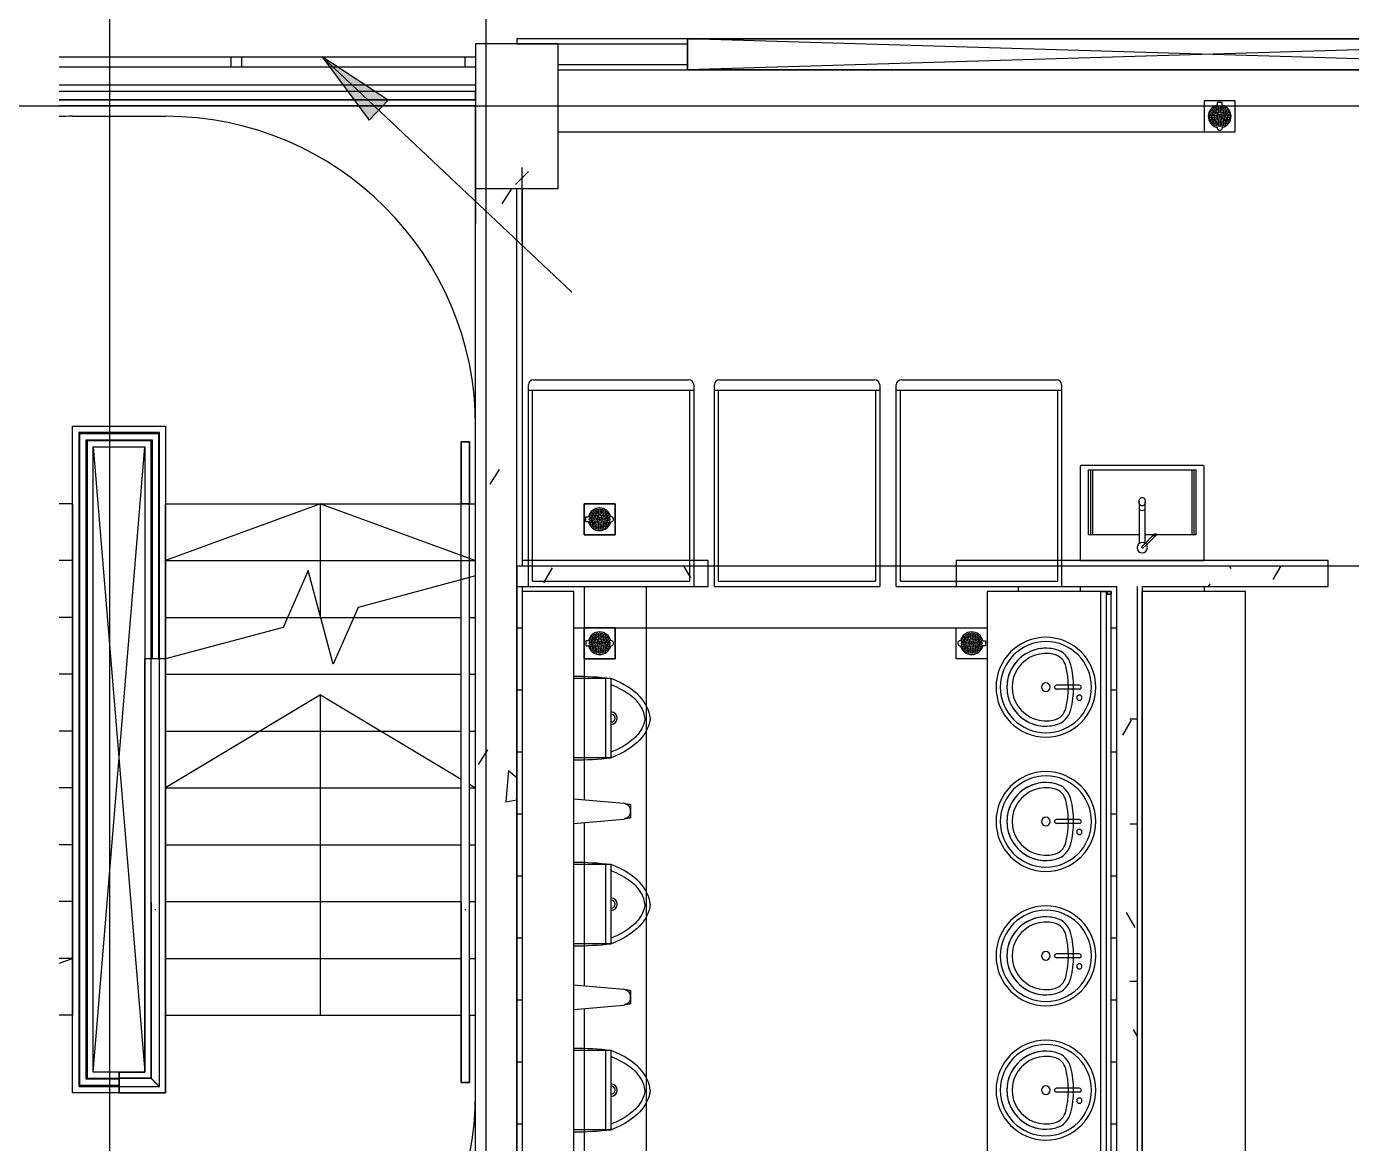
# Model space of a CAD drawing. Header units: millimetres. Extents: x -145636 to 131102, y -135903 to -7470.
# Drawn here: x 18197 to 24607, y -21019 to -15614 of the extents above; entities that cross this region are included whole.
import ezdxf

# ---------------------------------------------------------------- set-up
doc = ezdxf.new("R2010")
doc.units = ezdxf.units.MM
doc.layers.add('M_ARCHI', color=8, linetype='Continuous')

# ---------------------------------------------------------------- blocks, each defined once
blk = doc.blocks.new('RF Archi 21.10.2024')
at = {"layer": 'M_ARCHI'}
blk.add_hatch(color=8, dxfattribs=at).paths.add_polyline_path([(-146777.9, -32166), (-146550.4, -32471.4), (-146459.7, -32375.1)])
at = {"layer": 'M_ARCHI', "color": 8}
for p, q in [((-145986, -25375.2), (-145986, -138101)), ((-147806, -40253.5), (-147806, -31901.6)), ((-145636, -32103.5), (-146036, -32103.5)), ((-146036, -32103.5), (-146036, -32803.5)), ((-138761, -32078.5), (-145836, -32078.5)), ((-145836, -32078.5), (-145836, -32103.5)), ((-145836, -32103.5), (-145011, -32103.5)), ((-145836, -32103.5), (-145011, -32103.5)), ((-145636, -32803.5), (-145636, -32103.5)), ((-145011, -32228.5), (-145011, -32078.5)), ((-145011, -32078.5), (-139986, -32078.5)), ((-139986, -32228.5), (-145011, -32078.5)), ((-139986, -32078.5), (-145011, -32228.5)), ((-145011, -32078.5), (-145011, -32228.5)), ((-148050.6, -32166), (-146086, -32166)), ((-147219.3, -32216), (-147219.3, -32166)), ((-147219.3, -32166), (-147169.3, -32166)), ((-147169.3, -32166), (-147169.3, -32216)), ((-146777.9, -32166), (-146550.4, -32471.4)), ((-146459.7, -32375.1), (-146777.9, -32166)), ((-146777.9, -32166), (-145570.6, -33304.1)), ((-146086, -32166), (-146036, -32166)), ((-146086, -32216), (-146086, -32166)), ((-146086, -32216), (-146086, -32166)), ((-146036, -32166), (-146036, -32216)), ((-146086, -32216), (-148050.6, -32216)), ((-147169.3, -32216), (-147219.3, -32216)), ((-146036, -32216), (-146086, -32216)), ((-145636, -32203.5), (-145011, -32203.5)), ((-145636, -32228.5), (-139036, -32228.5)), ((-139986, -32228.5), (-145011, -32228.5)), ((-146036, -32303.5), (-148050.6, -32303.5)), ((-146036, -32303.5), (-146036, -32973)), ((-146036, -32303.5), (-146036, -32403.5)), ((-146036, -32333.5), (-148050.6, -32333.5)), ((-146036, -32333.5), (-148050.6, -32333.5)), ((-148050.6, -32373.5), (-146036, -32373.5)), ((-146036, -32373.5), (-148050.6, -32373.5)), ((-146036, -32373.5), (-146036, -32333.5)), ((-146036, -32336.2), (-146036, -32370.8)), ((-146036, -32370.8), (-146036, -32336.2)), ((-146036, -32338.5), (-146036, -32368.5)), ((-146036, -32338.5), (-146036, -32368.5)), ((-152583.2, -32403.5), (-121724.8, -32403.5)), ((-146036, -32403.5), (-148050.6, -32403.5)), ((-148050.6, -32403.5), (-146036, -32403.5)), ((-146550.4, -32471.4), (-146459.7, -32375.1)), ((-146036, -34328.5), (-146036, -32403.5)), ((-142511, -32378.5), (-142511, -32528.5)), ((-142361, -32378.5), (-142511, -32378.5)), ((-142511, -32378.5), (-142511, -32528.5)), ((-142361, -32378.5), (-142511, -32378.5)), ((-142448.5, -32386), (-142448.5, -32399.9)), ((-142423.5, -32386), (-142448.5, -32386)), ((-142423.5, -32399.9), (-142423.5, -32386)), ((-142361, -32528.5), (-142361, -32378.5)), ((-142361, -32528.5), (-142361, -32378.5)), ((-147986, -32453.5), (-147536, -32453.5)), ((-142511, -32528.5), (-142361, -32528.5)), ((-142511, -32528.5), (-142361, -32528.5)), ((-145811, -33057), (-145811, -32701.7)), ((-146036, -32803.5), (-145636, -32803.5)), ((-145836, -33966), (-145836, -32803.5)), ((-145836, -34527), (-145836, -32803.5)), ((-146036, -40378.5), (-146036, -32973)), ((-145781, -34728.5), (-145781, -33753.5)), ((-145781, -33778.5), (-144981, -33778.5)), ((-145761, -34703.5), (-145761, -33778.5)), ((-145756, -33728.5), (-145006, -33728.5)), ((-145001, -33778.5), (-145001, -34703.5)), ((-144981, -33753.5), (-144981, -34728.5)), ((-144881, -34728.5), (-144881, -33753.5)), ((-144881, -33778.5), (-144081, -33778.5)), ((-144861, -34703.5), (-144861, -33778.5)), ((-144856, -33728.5), (-144106, -33728.5)), ((-144101, -33778.5), (-144101, -34703.5)), ((-144081, -33753.5), (-144081, -34728.5)), ((-144001, -34728.5), (-144001, -33753.5)), ((-144001, -33778.5), (-143201, -33778.5)), ((-143981, -34703.5), (-143981, -33778.5)), ((-143976, -33728.5), (-143226, -33728.5)), ((-143221, -33778.5), (-143221, -34703.5)), ((-143201, -33753.5), (-143201, -34728.5)), ((-147986, -33953.5), (-147536, -33953.5)), ((-147986, -34328.5), (-147986, -33953.5)), ((-147986, -33953.5), (-147536, -33953.5)), ((-147986, -34053.5), (-147986, -33953.5)), ((-147536, -33953.5), (-147536, -34328.5)), ((-147536, -33953.5), (-147536, -34328.5)), ((-145836, -38053.5), (-145836, -33966)), ((-147956, -33983.5), (-147956, -34053.5)), ((-147566, -33983.5), (-147956, -33983.5)), ((-147951, -33988.5), (-147571, -33988.5)), ((-147951, -34053.5), (-147951, -33988.5)), ((-147951, -33988.5), (-147571, -33988.5)), ((-147951, -34053.5), (-147951, -33988.5)), ((-147921, -34018.5), (-147601, -34018.5)), ((-147921, -34053.5), (-147921, -34018.5)), ((-147921, -34018.5), (-147601, -34018.5)), ((-147921, -34053.5), (-147921, -34018.5)), ((-147916, -34023.5), (-147916, -34053.5)), ((-147606, -34023.5), (-147916, -34023.5)), ((-147606, -34328.5), (-147606, -34023.5)), ((-147601, -34018.5), (-147601, -34328.5)), ((-147601, -34018.5), (-147601, -34328.5)), ((-147571, -33988.5), (-147571, -34328.5)), ((-147571, -33988.5), (-147571, -34328.5)), ((-147566, -34328.5), (-147566, -33983.5)), ((-146066, -34028.5), (-146106, -34028.5)), ((-146106, -34028.5), (-146106, -34328.5)), ((-146106, -34028.5), (-146066, -34028.5)), ((-146106, -34328.5), (-146106, -34028.5)), ((-146066, -34028.5), (-146066, -34328.5)), ((-146066, -34328.5), (-146066, -34028.5)), ((-147986, -36803.5), (-147986, -34053.5)), ((-147956, -34053.5), (-147956, -36803.5)), ((-147951, -36803.5), (-147951, -34053.5)), ((-147951, -36803.5), (-147951, -34053.5)), ((-147921, -36803.5), (-147921, -34053.5)), ((-147921, -36803.5), (-147921, -34053.5)), ((-147916, -34053.5), (-147916, -36803.5)), ((-147886, -34053.5), (-147636, -34053.5)), ((-147886, -36803.5), (-147886, -34053.5)), ((-147886, -34053.5), (-147636, -37078.5)), ((-147886, -37078.5), (-147636, -34053.5)), ((-147636, -34053.5), (-147636, -34328.5)), ((-143111, -34148.5), (-143111, -34598.5)), ((-143111, -34148.5), (-143111, -34598.5)), ((-142516, -34143.5), (-143106, -34143.5)), ((-143070.1, -34164.9), (-142551.9, -34164.9)), ((-143070.1, -34478.5), (-143070.1, -34164.9)), ((-143061, -34164.9), (-143061, -34478.5)), ((-143061, -34164.9), (-143061, -34478.5)), ((-143051.9, -34164.9), (-142570.1, -34164.9)), ((-143051.9, -34164.9), (-143051.9, -34478.5)), ((-142570.1, -34164.9), (-142570.1, -34478.5)), ((-142561, -34164.9), (-142561, -34478.5)), ((-142561, -34164.9), (-142561, -34478.5)), ((-142551.9, -34164.9), (-142551.9, -34478.5)), ((-142511, -34598.5), (-142511, -34148.5)), ((-147986, -34328.5), (-148050.6, -34328.5)), ((-147986, -34328.5), (-147986, -34603.5)), ((-147636, -34328.5), (-147636, -37078.5)), ((-147606, -35079.4), (-147606, -34328.5)), ((-147601, -34328.5), (-147601, -35079.4)), ((-147601, -34328.5), (-147601, -35079.4)), ((-147571, -34328.5), (-147571, -35079.4)), ((-147571, -34328.5), (-147571, -35079.4)), ((-147566, -35079.4), (-147566, -34328.5)), ((-147536, -34328.5), (-146036, -34328.5)), ((-147536, -34603.5), (-147536, -34328.5)), ((-146786, -34328.5), (-147536, -34603.5)), ((-147536, -34328.5), (-147536, -37078.5)), ((-146786, -34603.5), (-146786, -34328.5)), ((-146786, -34328.5), (-146036, -34603.5)), ((-146066, -34328.5), (-146106, -34328.5)), ((-146106, -34696.3), (-146106, -34328.5)), ((-146066, -34685.5), (-146066, -34328.5)), ((-146036, -34603.5), (-146036, -34328.5)), ((-145361, -34328.5), (-145511, -34328.5)), ((-145511, -34328.5), (-145511, -34478.5)), ((-145511, -34328.5), (-145361, -34328.5)), ((-145511, -34478.5), (-145511, -34328.5)), ((-145361, -34478.5), (-145361, -34328.5)), ((-145361, -34328.5), (-145361, -34478.5)), ((-142826, -34318.4), (-142826, -34353.4)), ((-142826, -34353.4), (-142826, -34521.5)), ((-142825.9, -34316.2), (-142825.3, -34312.1)), ((-142825.9, -34320.5), (-142825.9, -34316.2)), ((-142825.3, -34324.7), (-142825.9, -34320.5)), ((-142825.3, -34312.1), (-142824, -34308.2)), ((-142824, -34328.6), (-142825.3, -34324.7)), ((-142824, -34308.2), (-142822.2, -34304.7)), ((-142822.2, -34332), (-142824, -34328.6)), ((-142822.2, -34304.7), (-142819.8, -34301.9)), ((-142819.8, -34334.9), (-142822.2, -34332)), ((-142819.8, -34301.9), (-142817.1, -34299.8)), ((-142817.1, -34337), (-142819.8, -34334.9)), ((-142817.1, -34299.8), (-142814.1, -34298.4)), ((-142814.1, -34338.3), (-142817.1, -34337)), ((-142814.1, -34298.4), (-142811, -34298)), ((-142811, -34338.7), (-142814.1, -34338.3)), ((-142811, -34298), (-142807.9, -34298.4)), ((-142807.9, -34338.3), (-142811, -34338.7)), ((-142807.9, -34298.4), (-142804.9, -34299.8)), ((-142804.9, -34337), (-142807.9, -34338.3)), ((-142804.9, -34299.8), (-142802.2, -34301.9)), ((-142802.2, -34334.9), (-142804.9, -34337)), ((-142802.2, -34301.9), (-142799.9, -34304.7)), ((-142799.9, -34332), (-142802.2, -34334.9)), ((-142799.9, -34304.7), (-142798, -34308.2)), ((-142798, -34328.6), (-142799.9, -34332)), ((-142798, -34308.2), (-142796.7, -34312.1)), ((-142796.7, -34324.7), (-142798, -34328.6)), ((-142796.7, -34312.1), (-142796.1, -34316.2)), ((-142796.1, -34320.5), (-142796.7, -34324.7)), ((-142796.1, -34316.2), (-142796.1, -34320.5)), ((-142796, -34353.4), (-142796, -34318.4)), ((-142796, -34521.1), (-142796, -34353.4)), ((-145503.5, -34391), (-145489.6, -34391)), ((-145503.5, -34416), (-145503.5, -34391)), ((-145489.6, -34416), (-145503.5, -34416)), ((-145511, -34478.5), (-145361, -34478.5)), ((-145361, -34478.5), (-145511, -34478.5)), ((-142825.1, -34478.5), (-143070.1, -34478.5)), ((-142825.1, -34478.5), (-143051.9, -34478.5)), ((-142752.8, -34476.2), (-142806.9, -34530.3)), ((-142799.8, -34537.4), (-142745.8, -34483.3)), ((-142551.9, -34478.5), (-142796.9, -34478.5)), ((-142570.1, -34478.5), (-142796.9, -34478.5)), ((-142755.7, -34482.2), (-142755.6, -34481)), ((-142755.6, -34483.3), (-142755.7, -34482.2)), ((-142755.6, -34481), (-142755.2, -34479.8)), ((-142755.2, -34484.3), (-142755.6, -34483.3)), ((-142755.2, -34479.8), (-142754.6, -34478.5)), ((-142754.6, -34485.1), (-142755.2, -34484.3)), ((-142754.6, -34478.5), (-142753.8, -34477.4)), ((-142753.8, -34485.7), (-142754.6, -34485.1)), ((-142753.8, -34477.4), (-142752.8, -34476.2)), ((-142752.9, -34486), (-142753.8, -34485.7)), ((-142751.8, -34486.2), (-142752.9, -34486)), ((-142752.8, -34476.2), (-142751.7, -34475.3)), ((-142750.6, -34486), (-142751.8, -34486.2)), ((-142751.7, -34475.3), (-142750.5, -34474.5)), ((-142749.3, -34485.7), (-142750.6, -34486)), ((-142750.5, -34474.5), (-142749.3, -34473.9)), ((-142749.3, -34473.9), (-142748, -34473.5)), ((-142748.1, -34485.1), (-142749.3, -34485.7)), ((-142746.9, -34484.3), (-142748.1, -34485.1)), ((-142748, -34473.5), (-142746.8, -34473.4)), ((-142745.8, -34483.3), (-142746.9, -34484.3)), ((-142746.8, -34473.4), (-142745.7, -34473.5)), ((-142744.8, -34482.2), (-142745.8, -34483.3)), ((-142745.7, -34473.5), (-142744.8, -34473.9)), ((-142744.8, -34473.9), (-142744, -34474.5)), ((-142744, -34481), (-142744.8, -34482.2)), ((-142744, -34474.5), (-142743.4, -34475.3)), ((-142743.4, -34479.8), (-142744, -34481)), ((-142743.4, -34475.3), (-142743, -34476.2)), ((-142743, -34478.5), (-142743.4, -34479.8)), ((-142743, -34476.2), (-142742.9, -34477.3)), ((-142742.9, -34477.3), (-142743, -34478.5)), ((-145836, -34603.5), (-145836, -34527)), ((-142812.4, -34539.9), (-142812.2, -34538.6)), ((-142812.2, -34538.6), (-142811.7, -34537.1)), ((-142811.7, -34537.1), (-142811, -34535.6)), ((-142811, -34535.6), (-142810, -34534)), ((-142810, -34534), (-142808.7, -34532.3)), ((-142808.2, -34542.7), (-142809.4, -34542.9)), ((-142808.7, -34532.3), (-142807.4, -34530.8)), ((-142806.9, -34542.3), (-142808.2, -34542.7)), ((-142807.4, -34530.8), (-142805.8, -34529.3)), ((-142805.5, -34541.7), (-142806.9, -34542.3)), ((-142805.8, -34529.3), (-142804.2, -34528)), ((-142804.1, -34540.8), (-142805.5, -34541.7)), ((-142802.6, -34539.8), (-142804.1, -34540.8)), ((-142796.2, -34532.9), (-142786.9, -34523.6)), ((-142790.5, -34527.2), (-142796.2, -34532.9)), ((-142789, -34525.7), (-142795.3, -34519.5)), ((-147986, -34603.5), (-148050.6, -34603.5)), ((-147986, -34603.5), (-147986, -34878.5)), ((-147536, -34878.5), (-147536, -34603.5)), ((-147536, -34603.5), (-146036, -34603.5)), ((-146786, -34878.5), (-146786, -34603.5)), ((-146036, -34878.5), (-146036, -34603.5)), ((-144911, -34603.5), (-145811, -34603.5)), ((-144911, -34728.5), (-144911, -34603.5)), ((-141911, -34603.5), (-143711, -34603.5)), ((-143711, -34603.5), (-143711, -34728.5)), ((-143106, -34603.5), (-142516, -34603.5)), ((-141911, -34728.5), (-141911, -34603.5)), ((-146846.7, -34652.1), (-146967.1, -34927)), ((-146725.3, -35104.9), (-146846.7, -34652.1)), ((-146036, -34677.5), (-146604.9, -34829.9)), ((-146036, -34878.5), (-146036, -34677.5)), ((-145836, -34628.5), (-145836, -34728.5)), ((-145836, -34628.5), (-145811, -34628.5)), ((-145811, -34628.5), (-144911, -34628.5)), ((-143711, -34628.5), (-142836, -34628.5)), ((-142836, -34628.5), (-142734.5, -34628.5)), ((-142734.5, -34628.5), (-141911, -34628.5)), ((-146066, -34685.5), (-146106, -34696.3)), ((-146106, -37078.5), (-146106, -34696.3)), ((-146066, -37078.5), (-146066, -34685.5)), ((-145836, -34728.5), (-145836, -38053.5)), ((-145836, -34728.5), (-144911, -34728.5)), ((-145781, -34728.5), (-144981, -34728.5)), ((-145761, -34703.5), (-145001, -34703.5)), ((-144881, -34728.5), (-144081, -34728.5)), ((-144861, -34703.5), (-144101, -34703.5)), ((-144001, -34728.5), (-143201, -34728.5)), ((-143981, -34703.5), (-143221, -34703.5)), ((-143711, -34728.5), (-142936, -34728.5)), ((-142936, -34728.5), (-142936, -39603.5)), ((-142836, -34728.5), (-142836, -34753.5)), ((-142811, -34728.5), (-142734.5, -34728.5)), ((-142734.5, -34728.5), (-141911, -34728.5)), ((-145811, -34753.5), (-145811, -38053.5)), ((-145561, -34753.5), (-145811, -34753.5)), ((-145561, -39578.5), (-145561, -34753.5)), ((-142961, -34753.5), (-143561, -34753.5)), ((-143561, -34753.5), (-143561, -39578.5)), ((-143561, -34753.5), (-143561, -39578.5)), ((-142980.1, -34753.5), (-143561, -34753.5)), ((-143011, -39578.5), (-143011, -34753.5)), ((-143011, -34753.5), (-142986, -34753.5)), ((-142986, -34753.5), (-142986, -39578.5)), ((-142986, -34766), (-142986, -39566)), ((-142986, -34766), (-142973.5, -34766)), ((-142980.1, -34753.5), (-142980.1, -34766)), ((-142980.1, -34766), (-142980.1, -34753.5)), ((-142980.1, -34753.5), (-142961, -34753.5)), ((-142980.1, -34753.5), (-142980.1, -34766)), ((-142973.5, -34766), (-142979.8, -34766)), ((-142973.5, -34766), (-142979.8, -34766)), ((-142979.8, -34766), (-142973.5, -34766)), ((-142973.5, -34766), (-142961, -34766)), ((-142967.3, -34766), (-142973.5, -34766)), ((-142973.5, -34766), (-142967.3, -34766)), ((-142967.3, -34766), (-142973.5, -34766)), ((-142961, -34766), (-142961, -34753.5)), ((-142961, -34753.5), (-142961, -34766)), ((-142961, -39566), (-142961, -34766)), ((-142836, -34753.5), (-142836, -39703.5)), ((-142811, -39728.5), (-142811, -34753.5)), ((-142311, -34753.5), (-142811, -34753.5)), ((-142811, -34753.5), (-142811, -37603.5)), ((-142311, -37603.5), (-142311, -34753.5)), ((-146604.9, -34829.9), (-146725.3, -35104.9)), ((-147986, -34878.5), (-148050.6, -34878.5)), ((-147986, -34878.5), (-147986, -35153.5)), ((-147536, -35153.5), (-147536, -34878.5)), ((-147536, -34878.5), (-146106, -34878.5)), ((-146967.1, -34927), (-147536, -35079.4)), ((-146945.9, -34878.5), (-146786, -34878.5)), ((-146626.2, -34878.5), (-146106, -34878.5)), ((-146066, -34878.5), (-146036, -34878.5)), ((-146066, -34878.5), (-146036, -34878.5)), ((-146036, -35153.5), (-146036, -34878.5)), ((-146036, -35153.5), (-146036, -34878.5)), ((-145511, -35078.5), (-145511, -34928.5)), ((-145511, -34928.5), (-145361, -34928.5)), ((-145361, -34928.5), (-145511, -34928.5)), ((-145511, -34928.5), (-145511, -35078.5)), ((-145361, -34928.5), (-145361, -35078.5)), ((-145361, -35078.5), (-145361, -34928.5)), ((-143711, -35078.5), (-143711, -34928.5)), ((-143711, -34928.5), (-143561, -34928.5)), ((-143711, -35078.5), (-143711, -34928.5)), ((-143711, -34928.5), (-143561, -34928.5)), ((-143561, -34928.5), (-143561, -35078.5)), ((-143561, -34928.5), (-143561, -35078.5)), ((-145489.6, -34991), (-145503.5, -34991)), ((-145503.5, -34991), (-145503.5, -35016)), ((-143582.4, -34991), (-143568.5, -34991)), ((-143568.5, -34991), (-143568.5, -35016)), ((-145503.5, -35016), (-145489.6, -35016)), ((-143568.5, -35016), (-143582.4, -35016)), ((-147536, -35079.4), (-147636, -35079.4)), ((-147636, -37078.5), (-147636, -35079.4)), ((-147566, -35079.4), (-147606, -35079.4)), ((-147606, -37078.5), (-147606, -35079.4)), ((-147571, -35079.4), (-147601, -35079.4)), ((-147571, -35079.4), (-147601, -35079.4)), ((-147571, -35079.4), (-147601, -35079.4)), ((-147571, -35079.4), (-147601, -35079.4)), ((-147571, -35079.4), (-147601, -35079.4)), ((-147566, -37078.5), (-147566, -35079.4)), ((-147536, -35153.5), (-147536, -35079.4)), ((-147536, -37078.5), (-147536, -35079.4)), ((-145361, -35078.5), (-145511, -35078.5)), ((-145511, -35078.5), (-145361, -35078.5)), ((-143561, -35078.5), (-143711, -35078.5)), ((-143561, -35078.5), (-143711, -35078.5)), ((-147986, -35153.5), (-148050.6, -35153.5)), ((-147986, -35153.5), (-147986, -35428.5)), ((-147536, -35428.5), (-147536, -35153.5)), ((-147536, -35153.5), (-146106, -35153.5)), ((-147536, -35428.5), (-147536, -35153.5)), ((-147536, -35153.5), (-146106, -35153.5)), ((-146066, -35153.5), (-146036, -35153.5)), ((-146066, -35153.5), (-146036, -35153.5)), ((-146036, -35428.5), (-146036, -35153.5)), ((-146036, -35428.5), (-146036, -35153.5)), ((-145381, -35174.2), (-145561, -35174.2)), ((-145406, -35557.7), (-145406, -35174.2)), ((-145381, -35557.7), (-145381, -35174.2)), ((-146786, -35253.5), (-147536, -35703.5)), ((-146786, -35428.5), (-146786, -35253.5)), ((-146786, -35253.5), (-146106, -35661.5)), ((-143115, -35206.4), (-143225.8, -35206.4)), ((-143115, -35225.5), (-143225.8, -35225.5)), ((-147986, -35428.5), (-148050.6, -35428.5)), ((-147986, -35428.5), (-147986, -35703.5)), ((-147536, -35703.5), (-147536, -35428.5)), ((-147536, -35428.5), (-146106, -35428.5)), ((-147536, -35703.5), (-147536, -35428.5)), ((-147536, -35428.5), (-146106, -35428.5)), ((-146786, -35703.5), (-146786, -35428.5)), ((-146066, -35428.5), (-146036, -35428.5)), ((-146066, -35428.5), (-146036, -35428.5)), ((-146036, -35703.5), (-146036, -35428.5)), ((-146036, -35703.5), (-146036, -35428.5)), ((-145381, -35557.7), (-145561, -35557.7)), ((-147986, -35703.5), (-148050.6, -35703.5)), ((-147986, -35703.5), (-147986, -35978.5)), ((-147536, -35978.5), (-147536, -35703.5)), ((-147536, -35703.5), (-146106, -35703.5)), ((-147536, -35978.5), (-147536, -35703.5)), ((-147536, -35703.5), (-146106, -35703.5)), ((-146786, -35978.5), (-146786, -35703.5)), ((-146066, -35685.5), (-146036, -35703.5)), ((-146066, -35703.5), (-146036, -35703.5)), ((-146066, -35703.5), (-146036, -35703.5)), ((-146036, -35978.5), (-146036, -35703.5)), ((-146036, -35978.5), (-146036, -35703.5)), ((-145561, -35756.9), (-145320.9, -35777.9)), ((-145311.7, -35780.1), (-145301.3, -35781)), ((-145286, -35784), (-145286, -35847.9)), ((-145286, -35847.3), (-145286, -35784.6)), ((-145561, -35875), (-145320.9, -35854)), ((-145301.3, -35850.9), (-145315.6, -35852.2)), ((-143115, -35856.4), (-143225.8, -35856.4)), ((-143115, -35875.5), (-143225.8, -35875.5)), ((-147986, -35978.5), (-148050.6, -35978.5)), ((-147986, -35978.5), (-147986, -36253.5)), ((-147536, -36253.5), (-147536, -35978.5)), ((-147536, -35978.5), (-146106, -35978.5)), ((-147536, -36253.5), (-147536, -35978.5)), ((-147536, -35978.5), (-146106, -35978.5)), ((-146786, -36253.5), (-146786, -35978.5)), ((-146066, -35978.5), (-146036, -35978.5)), ((-146066, -35978.5), (-146036, -35978.5)), ((-146036, -36253.5), (-146036, -35978.5)), ((-146036, -36253.5), (-146036, -35978.5)), ((-145381, -36074.2), (-145561, -36074.2)), ((-145406, -36457.7), (-145406, -36074.2)), ((-145381, -36457.7), (-145381, -36074.2)), ((-147986, -36253.5), (-148050.6, -36253.5)), ((-147986, -36253.5), (-147986, -36528.5)), ((-147606, -36255.5), (-147606, -37072.6)), ((-147566, -37072.6), (-147566, -36255.5)), ((-147536, -36528.5), (-147536, -36253.5)), ((-147536, -36253.5), (-146106, -36253.5)), ((-147536, -36528.5), (-147536, -36253.5)), ((-147536, -36253.5), (-146106, -36253.5)), ((-146786, -36528.5), (-146786, -36253.5)), ((-146106, -36255.5), (-146106, -36792.7)), ((-146066, -36253.5), (-146036, -36253.5)), ((-146066, -36253.5), (-146036, -36253.5)), ((-146066, -36792.7), (-146066, -36255.5)), ((-146036, -36528.5), (-146036, -36253.5)), ((-146036, -36528.5), (-146036, -36253.5)), ((-147583.9, -36292.6), (-147588.1, -36292.6)), ((-146083.9, -36292.6), (-146088.1, -36292.6)), ((-145381, -36457.7), (-145561, -36457.7)), ((-147986, -36528.5), (-148050.6, -36528.5)), ((-148050.6, -36552.1), (-147986, -36528.5)), ((-147986, -36528.5), (-147986, -36803.5)), ((-147536, -36803.5), (-147536, -36528.5)), ((-147536, -36528.5), (-146106, -36528.5)), ((-147536, -36803.5), (-147536, -36528.5)), ((-147536, -36528.5), (-146106, -36528.5)), ((-146786, -36803.5), (-146786, -36528.5)), ((-146066, -36528.5), (-146036, -36528.5)), ((-146066, -36528.5), (-146036, -36528.5)), ((-146036, -36803.5), (-146036, -36528.5)), ((-146036, -36803.5), (-146036, -36528.5)), ((-143115, -36506.4), (-143225.8, -36506.4)), ((-143115, -36525.5), (-143225.8, -36525.5)), ((-145561, -36656.9), (-145320.9, -36677.9)), ((-145311.7, -36680.1), (-145301.3, -36681)), ((-145286, -36684), (-145286, -36747.9)), ((-145286, -36747.3), (-145286, -36684.6)), ((-147536, -36778.5), (-147536, -37178.5)), ((-146106, -36792.7), (-146106, -37072.6)), ((-146066, -37072.6), (-146066, -36792.7)), ((-146036, -40378.5), (-146036, -36778.5)), ((-145561, -36775), (-145320.9, -36754)), ((-145301.3, -36750.9), (-145315.6, -36752.2)), ((-147986, -36803.5), (-148050.6, -36803.5)), ((-147986, -37178.5), (-147986, -36803.5)), ((-147986, -37178.5), (-147986, -36803.5)), ((-147956, -36803.5), (-147956, -37148.5)), ((-147951, -37143.5), (-147951, -36803.5)), ((-147951, -37143.5), (-147951, -36803.5)), ((-147921, -37113.5), (-147921, -36803.5)), ((-147921, -37113.5), (-147921, -36803.5)), ((-147916, -36803.5), (-147916, -37108.5)), ((-147886, -37078.5), (-147886, -36803.5)), ((-147536, -36803.5), (-146106, -36803.5)), ((-146106, -36803.5), (-146106, -37108.5)), ((-146106, -36803.5), (-146106, -37128.5)), ((-146066, -36803.5), (-146036, -36803.5)), ((-146066, -37108.5), (-146066, -36803.5)), ((-146066, -36803.5), (-146066, -37128.5)), ((-145381, -36974.2), (-145561, -36974.2)), ((-145406, -37357.7), (-145406, -36974.2)), ((-145381, -37357.7), (-145381, -36974.2)), ((-147761, -37113.5), (-147921, -37113.5)), ((-147761, -37113.5), (-147921, -37113.5)), ((-147916, -37108.5), (-147761, -37108.5)), ((-147761, -37078.5), (-147886, -37078.5)), ((-147761, -37178.5), (-147761, -37078.5)), ((-147761, -37078.5), (-147761, -37178.5)), ((-147636, -37078.5), (-147761, -37078.5)), ((-147761, -37078.5), (-147636, -37078.5)), ((-147761, -37178.5), (-147761, -37078.5)), ((-147606, -37108.5), (-147761, -37108.5)), ((-147761, -37108.5), (-147761, -37148.5)), ((-147761, -37108.5), (-147761, -37148.5)), ((-147761, -37108.5), (-147606, -37108.5)), ((-147761, -37145.8), (-147761, -37111.2)), ((-147761, -37111.2), (-147761, -37145.8)), ((-147761, -37143.5), (-147761, -37113.5)), ((-147761, -37113.5), (-147761, -37143.5)), ((-147761, -37143.5), (-147761, -37113.5)), ((-147761, -37113.5), (-147761, -37143.5)), ((-147761, -37143.5), (-147761, -37113.5)), ((-147761, -37143.5), (-147761, -37113.5)), ((-147606, -37072.6), (-147606, -37108.5)), ((-147606, -37108.5), (-147606, -37078.5)), ((-147566, -37148.5), (-147566, -37072.6)), ((-147566, -37148.5), (-147566, -37078.5)), ((-147536, -37078.5), (-147536, -37178.5)), ((-147536, -37178.5), (-147536, -37078.5)), ((-146106, -37072.6), (-146106, -37108.5)), ((-146106, -37128.5), (-146106, -37078.5)), ((-146066, -37108.5), (-146066, -37072.6)), ((-146066, -37128.5), (-146066, -37078.5)), ((-147536, -37178.5), (-147986, -37178.5)), ((-147761, -37178.5), (-147986, -37178.5)), ((-147956, -37148.5), (-147761, -37148.5)), ((-147761, -37143.5), (-147951, -37143.5)), ((-147761, -37143.5), (-147951, -37143.5)), ((-147761, -37148.5), (-147566, -37148.5)), ((-147761, -37148.5), (-147566, -37148.5)), ((-147536, -37178.5), (-147761, -37178.5)), ((-147761, -37178.5), (-147536, -37178.5)), ((-146066, -37128.5), (-146106, -37128.5)), ((-146106, -37128.5), (-146066, -37128.5)), ((-143115, -37156.4), (-143225.8, -37156.4)), ((-143115, -37175.5), (-143225.8, -37175.5)), ((-145381, -37357.7), (-145561, -37357.7))]:
    blk.add_line(p, q, dxfattribs=at)
at = {"layer": 'M_ARCHI', "color": 8, "linetype": 'Continuous'}
for p, q in [((-145605.2, -32106.2), (-145606.7, -32103.5)), ((-145636, -32528.5), (-142511, -32528.5)), ((-145864.1, -32806.8), (-145909.2, -32877.5)), ((-145811, -32803.5), (-145811, -34628.5)), ((-145921.4, -34162.7), (-145966.5, -34233.4)), ((-142511, -34598.5), (-142511, -34603.5)), ((-145836, -34628.5), (-145811, -34628.5)), ((-145665.4, -34638.3), (-145707.3, -34710.9)), ((-144995.1, -34686.9), (-145028.8, -34628.5)), ((-144911, -34628.5), (-143711, -34628.5)), ((-142380.3, -34643.7), (-142389.2, -34628.5)), ((-142140.2, -34628.5), (-142178.7, -34695.1)), ((-141911, -34628.5), (-140711, -34628.5)), ((-145811, -34728.5), (-145811, -38053.5)), ((-145511, -34728.5), (-145511, -35761.8)), ((-145211, -34728.5), (-145211, -39578.5)), ((-143411, -34728.5), (-143411, -34753.5)), ((-143111, -34728.5), (-143111, -34753.5)), ((-142811, -34728.5), (-142811, -34753.5)), ((-142511, -34728.5), (-142511, -34753.5)), ((-142483.7, -34715.5), (-142491.2, -34728.5)), ((-145836, -34928.5), (-145811, -34928.5)), ((-145561, -34928.5), (-143561, -34928.5)), ((-142961, -34928.5), (-142936, -34928.5)), ((-145836, -35228.5), (-145811, -35228.5)), ((-142961, -35228.5), (-142936, -35228.5)), ((-142864.7, -35375.4), (-142906.7, -35448)), ((-142870.6, -35369.1), (-142836, -35369.1)), ((-145978.7, -35518.6), (-146023.8, -35589.3)), ((-145836, -35528.5), (-145811, -35528.5)), ((-142961, -35528.5), (-142936, -35528.5)), ((-145876.6, -35619.1), (-145889.9, -35771)), ((-145876.6, -35619.1), (-145836, -35653.2)), ((-145889.9, -35771), (-145836, -35761)), ((-145836, -35828.5), (-145811, -35828.5)), ((-142961, -35828.5), (-142936, -35828.5)), ((-145511, -35872.4), (-145511, -36661.8)), ((-142870.6, -35877.1), (-142836, -35877.1)), ((-145836, -36128.5), (-145811, -36128.5)), ((-142961, -36128.5), (-142936, -36128.5)), ((-142845.2, -36378.6), (-142887.1, -36306)), ((-145836, -36428.5), (-145811, -36428.5)), ((-142961, -36428.5), (-142936, -36428.5)), ((-142870.6, -36639.1), (-142836, -36639.1)), ((-145836, -36728.5), (-145811, -36728.5)), ((-142961, -36728.5), (-142936, -36728.5)), ((-145511, -36772.4), (-145511, -37561.8)), ((-142836, -36902.5), (-142853.1, -36872.9)), ((-145836, -37028.5), (-145811, -37028.5)), ((-142961, -37028.5), (-142936, -37028.5)), ((-145836, -37328.5), (-145811, -37328.5)), ((-142961, -37328.5), (-142936, -37328.5))]:
    blk.add_line(p, q, dxfattribs=at)
at = {"layer": 'M_ARCHI', "color": 8, "linetype": 'ByBlock'}
blk.add_line((-145779.8, -32720.4), (-145842.3, -32782.9), dxfattribs=at)
at = {"layer": 'M_ARCHI', "color": 8}
for centre in [(-142479.6, -32442.1), (-142474.8, -32430.7), (-142467.8, -32421.7), (-142466, -32441), (-142459, -32430.5), (-142458.8, -32414.7), (-142450.1, -32439.3), (-142448.4, -32423.4), (-142447.4, -32409.9), (-142436, -32408.5), (-142436, -32421), (-142436, -32433.5), (-142424.7, -32409.9), (-142423.6, -32423.4), (-142421.9, -32439.3), (-142413.3, -32414.6), (-142413, -32430.5), (-142406, -32441), (-142404.2, -32421.7), (-142397.2, -32430.7), (-142392.5, -32442.1), (-142481, -32453.5), (-142479.5, -32464.9), (-142474.8, -32476.3), (-142468.5, -32453.5), (-142467.8, -32485.3), (-142466, -32465.9), (-142459, -32476.5), (-142458.7, -32492.3), (-142456, -32453.5), (-142450.1, -32467.6), (-142448.4, -32483.5), (-142447.3, -32497), (-142441.3, -32448.2), (-142441.3, -32458.8), (-142436, -32473.5), (-142436, -32486), (-142436, -32498.5), (-142430.7, -32448.2), (-142430.7, -32458.8), (-142424.6, -32497), (-142423.6, -32483.5), (-142421.9, -32467.6), (-142416, -32453.5), (-142413.2, -32492.3), (-142413, -32476.5), (-142406, -32465.9), (-142404.2, -32485.3), (-142403.5, -32453.5), (-142397.2, -32476.2), (-142392.5, -32464.8), (-142391, -32453.5), (-145458.7, -34364.6), (-145447.3, -34359.9), (-145436, -34358.5), (-145424.6, -34359.9), (-145413.2, -34364.7), (-145481, -34403.5), (-145479.6, -34414.8), (-145479.5, -34392.1), (-145474.8, -34380.7), (-145474.8, -34426.2), (-145468.5, -34403.5), (-145467.8, -34371.7), (-145466, -34391), (-145466, -34415.9), (-145459, -34380.5), (-145459, -34426.5), (-145456, -34403.5), (-145450.1, -34389.3), (-145450.1, -34417.6), (-145448.4, -34373.4), (-145441.3, -34398.2), (-145441.3, -34408.8), (-145436, -34371), (-145436, -34383.5), (-145436, -34423.5), (-145430.7, -34398.2), (-145430.7, -34408.8), (-145423.6, -34373.4), (-145421.9, -34389.3), (-145421.9, -34417.6), (-145416, -34403.5), (-145413, -34380.5), (-145413, -34426.5), (-145406, -34391), (-145406, -34415.9), (-145404.2, -34371.7), (-145403.5, -34403.5), (-145397.2, -34380.7), (-145397.2, -34426.3), (-145392.5, -34392.1), (-145392.5, -34414.9), (-145391, -34403.5), (-145467.8, -34435.3), (-145458.8, -34442.3), (-145448.4, -34433.5), (-145447.4, -34447), (-145436, -34436), (-145436, -34448.5), (-145424.7, -34447), (-145423.6, -34433.5), (-145413.3, -34442.3), (-145404.2, -34435.3), (-145481, -35003.5), (-145479.6, -34992.1), (-145474.8, -34980.7), (-145468.5, -35003.5), (-145467.8, -34971.7), (-145466, -34991), (-145459, -34980.5), (-145458.8, -34964.7), (-145456, -35003.5), (-145450.1, -34989.3), (-145448.4, -34973.4), (-145447.4, -34959.9), (-145441.3, -34998.2), (-145436, -34958.5), (-145436, -34971), (-145436, -34983.5), (-145430.7, -34998.2), (-145424.7, -34959.9), (-145423.6, -34973.4), (-145421.9, -34989.3), (-145416, -35003.5), (-145413.3, -34964.6), (-145413, -34980.5), (-145406, -34991), (-145404.2, -34971.7), (-145403.5, -35003.5), (-145397.2, -34980.7), (-145392.5, -34992.1), (-145391, -35003.5), (-143681, -35003.5), (-143679.5, -34992.1), (-143674.8, -34980.7), (-143668.5, -35003.5), (-143667.8, -34971.7), (-143666, -34991), (-143659, -34980.5), (-143658.7, -34964.6), (-143656, -35003.5), (-143650.1, -34989.3), (-143648.4, -34973.4), (-143647.3, -34959.9), (-143641.3, -34998.2), (-143636, -34958.5), (-143636, -34971), (-143636, -34983.5), (-143630.7, -34998.2), (-143624.6, -34959.9), (-143623.6, -34973.4), (-143621.9, -34989.3), (-143616, -35003.5), (-143613.2, -34964.7), (-143613, -34980.5), (-143606, -34991), (-143604.2, -34971.7), (-143603.5, -35003.5), (-143597.2, -34980.7), (-143592.5, -34992.1), (-143591, -35003.5), (-145479.5, -35014.9), (-145474.8, -35026.3), (-145467.8, -35035.3), (-145466, -35015.9), (-145459, -35026.5), (-145458.7, -35042.3), (-145450.1, -35017.6), (-145448.4, -35033.5), (-145447.3, -35047), (-145441.3, -35008.8), (-145436, -35023.5), (-145436, -35036), (-145436, -35048.5), (-145430.7, -35008.8), (-145424.6, -35047), (-145423.6, -35033.5), (-145421.9, -35017.6), (-145413.2, -35042.3), (-145413, -35026.5), (-145406, -35015.9), (-145404.2, -35035.3), (-145397.2, -35026.2), (-145392.5, -35014.8), (-143679.6, -35014.8), (-143674.8, -35026.2), (-143667.8, -35035.3), (-143666, -35015.9), (-143659, -35026.5), (-143658.8, -35042.3), (-143650.1, -35017.6), (-143648.4, -35033.5), (-143647.4, -35047), (-143641.3, -35008.8), (-143636, -35023.5), (-143636, -35036), (-143636, -35048.5), (-143630.7, -35008.8), (-143624.7, -35047), (-143623.6, -35033.5), (-143621.9, -35017.6), (-143613.3, -35042.3), (-143613, -35026.5), (-143606, -35015.9), (-143604.2, -35035.3), (-143597.2, -35026.3), (-143592.5, -35014.9)]:
    blk.add_circle(centre, 5, dxfattribs=at)
for centre, radius, start, end in [((-142436, -32453.5), 55, 103.13656, 256.95004), ((-142436, -32453.5), 55, 283.04996, 76.86344), ((-147986, -33953.5), 1500, 90, 92.47803), ((-147536, -33953.5), 1500, 0, 90), ((-142436, -32508.5), 12.5, 173.47502, 6.52498), ((-145756, -33753.5), 25, 90, 180), ((-145006, -33753.5), 25, 0, 90), ((-144856, -33753.5), 25, 90, 180), ((-144106, -33753.5), 25, 0, 90), ((-143976, -33753.5), 25, 90, 180), ((-143226, -33753.5), 25, 0, 90), ((-143106, -34148.5), 5, 90, 180), ((-142516, -34148.5), 5, 0, 90), ((-145436, -34403.5), 55, 13.04996, 166.86344), ((-145436, -34403.5), 55, 193.13656, 346.95004), ((-145381, -34403.5), 12.5, 263.47502, 96.52498), ((-142811, -34541.5), 25, 55.21392, 180), ((-142811, -34541.5), 25, 180, 0), ((-142811, -34541.5), 25, 180, 0), ((-142811, -34541.5), 25, 46.75392, 55.2769), ((-142811, -34541.5), 25, 0, 34.89181), ((-143106, -34598.5), 5, 180, 270), ((-142516, -34598.5), 5, 270, 0), ((-145436, -35003.5), 55, 13.04996, 166.86344), ((-145381, -35003.5), 12.5, 263.47502, 96.52498), ((-143691, -35003.5), 12.5, 83.47502, 276.52498), ((-143636, -35003.5), 55, 13.13656, 166.95004), ((-143276.9, -35216), 241.3, 90, 270), ((-143276.9, -35216), 241.3, 0, 180), ((-143276.9, -35216), 220.6, 0, 180), ((-143276.9, -35216), 241.3, 270, 90), ((-145436, -35003.5), 55, 193.13656, 346.95004), ((-143636, -35003.5), 55, 193.04996, 346.86344), ((-143276.9, -35216), 188.7, 75.21155, 284.78845), ((-143276.9, -35216), 188.7, 75.21155, 180), ((-143276.9, -35216), 163.3, 75.21155, 284.78845), ((-143254.7, -35131.7), 76.2, 13.89645, 75.21155), ((-143254.7, -35131.7), 101.6, 13.89645, 75.21155), ((-143254.7, -35131.7), 101.6, 13.89645, 75.21155), ((-143595.1, -35216), 426.9, 346.10355, 13.89645), ((-143595.1, -35216), 452.3, 346.10355, 13.89645), ((-143595.1, -35216), 452.3, 0, 13.89645), ((-145581.6, -37041.1), 1877.6, 83.86638, 89.37041), ((-143276.9, -35216), 241.3, 180, 0), ((-143276.9, -35216), 220.6, 180, 0), ((-143276.9, -35216), 188.7, 180, 284.78845), ((-143276.9, -35216), 20.6, 90, 270), ((-143276.9, -35216), 20.6, 270, 90), ((-143225.8, -35216), 9.52, 90, 270), ((-143595.1, -35216), 452.3, 346.10355, 0), ((-143115, -35266.8), 12.7, 90, 270), ((-143115, -35216), 9.52, 270, 90), ((-143115, -35266.8), 12.7, 270, 90), ((-143254.7, -35300.2), 76.2, 284.78845, 346.10355), ((-145381, -35366), 30, 270, 90), ((-145381, -35366), 20, 270, 90), ((-143254.7, -35300.2), 101.6, 284.78845, 346.10355), ((-143254.7, -35300.2), 101.6, 284.78845, 346.10355), ((-145581.6, -33690.8), 1877.6, 270.62959, 276.13362), ((-143276.9, -35866), 241.3, 90, 270), ((-143276.9, -35866), 241.3, 0, 180), ((-143276.9, -35866), 241.3, 270, 90), ((-143276.9, -35866), 220.6, 0, 180), ((-143276.9, -35866), 188.7, 75.21155, 284.78845), ((-143276.9, -35866), 188.7, 75.21155, 180), ((-143276.9, -35866), 163.3, 75.21155, 284.78845), ((-143254.7, -35781.7), 101.6, 13.89645, 75.21155), ((-143254.7, -35781.7), 101.6, 13.89645, 75.21155), ((-143254.7, -35781.7), 76.2, 13.89645, 75.21155), ((-143595.1, -35866), 426.9, 346.10355, 13.89645), ((-143595.1, -35866), 452.3, 346.10355, 13.89645), ((-143595.1, -35866), 452.3, 0, 13.89645), ((-145324.2, -35816), 38.2, 275, 85), ((-143276.9, -35866), 241.3, 180, 0), ((-143276.9, -35866), 220.6, 180, 0), ((-143276.9, -35866), 188.7, 180, 284.78845), ((-143276.9, -35866), 20.6, 90, 270), ((-143276.9, -35866), 20.6, 270, 90), ((-143225.8, -35866), 9.52, 90, 270), ((-143595.1, -35866), 452.3, 346.10355, 0), ((-143115, -35866), 9.52, 270, 90), ((-143115, -35916.8), 12.7, 90, 270), ((-143115, -35916.8), 12.7, 270, 90), ((-143254.7, -35950.2), 76.2, 284.78845, 346.10355), ((-143254.7, -35950.2), 101.6, 284.78845, 346.10355), ((-143254.7, -35950.2), 101.6, 284.78845, 346.10355), ((-145581.6, -37941.1), 1877.6, 83.86638, 89.37041), ((-145381, -36266), 30, 270, 90), ((-145381, -36266), 20, 270, 90), ((-143276.9, -36516), 241.3, 90, 270), ((-143276.9, -36516), 241.3, 0, 180), ((-143276.9, -36516), 241.3, 270, 90), ((-143276.9, -36516), 220.6, 0, 180), ((-143276.9, -36516), 188.7, 75.21155, 284.78845), ((-143276.9, -36516), 188.7, 75.21155, 180), ((-143254.7, -36431.7), 101.6, 13.89645, 75.21155), ((-143254.7, -36431.7), 101.6, 13.89645, 75.21155), ((-143276.9, -36516), 163.3, 75.21155, 284.78845), ((-143254.7, -36431.7), 76.2, 13.89645, 75.21155), ((-143595.1, -36516), 452.3, 346.10355, 13.89645), ((-143595.1, -36516), 452.3, 0, 13.89645), ((-145581.6, -34590.8), 1877.6, 270.62959, 276.13362), ((-143595.1, -36516), 426.9, 346.10355, 13.89645), ((-143276.9, -36516), 241.3, 180, 0), ((-143276.9, -36516), 220.6, 180, 0), ((-143276.9, -36516), 188.7, 180, 284.78845), ((-143276.9, -36516), 20.6, 90, 270), ((-143276.9, -36516), 20.6, 270, 90), ((-143225.8, -36516), 9.52, 90, 270), ((-143595.1, -36516), 452.3, 346.10355, 0), ((-143115, -36516), 9.52, 270, 90), ((-143115, -36566.8), 12.7, 90, 270), ((-143115, -36566.8), 12.7, 270, 90), ((-143254.7, -36600.2), 76.2, 284.78845, 346.10355), ((-143254.7, -36600.2), 101.6, 284.78845, 346.10355), ((-143254.7, -36600.2), 101.6, 284.78845, 346.10355), ((-145324.2, -36716), 38.2, 275, 85), ((-143276.9, -37166), 241.3, 90, 270), ((-143276.9, -37166), 241.3, 0, 180), ((-143276.9, -37166), 241.3, 270, 90), ((-145581.6, -38841.1), 1877.6, 83.86638, 89.37041), ((-143276.9, -37166), 220.6, 0, 180), ((-143276.9, -37166), 188.7, 75.21155, 284.78845), ((-143276.9, -37166), 188.7, 75.21155, 180), ((-143254.7, -37081.7), 101.6, 13.89645, 75.21155), ((-143254.7, -37081.7), 101.6, 13.89645, 75.21155), ((-143276.9, -37166), 163.3, 75.21155, 284.78845), ((-143254.7, -37081.7), 76.2, 13.89645, 75.21155), ((-143595.1, -37166), 426.9, 346.10355, 13.89645), ((-143595.1, -37166), 452.3, 346.10355, 13.89645), ((-143595.1, -37166), 452.3, 0, 13.89645), ((-147536, -37178.5), 1500, 270, 0), ((-145381, -37166), 30, 270, 90), ((-145381, -37166), 20, 270, 90), ((-143276.9, -37166), 241.3, 180, 0), ((-143276.9, -37166), 220.6, 180, 0), ((-143276.9, -37166), 188.7, 180, 284.78845), ((-143276.9, -37166), 20.6, 90, 270), ((-143276.9, -37166), 20.6, 270, 90), ((-143225.8, -37166), 9.52, 90, 270), ((-143595.1, -37166), 452.3, 346.10355, 0), ((-143115, -37166), 9.52, 270, 90), ((-143115, -37216.8), 12.7, 90, 270), ((-143115, -37216.8), 12.7, 270, 90), ((-143254.7, -37250.2), 76.2, 284.78845, 346.10355), ((-143254.7, -37250.2), 101.6, 284.78845, 346.10355), ((-143254.7, -37250.2), 101.6, 284.78845, 346.10355), ((-145581.6, -35490.8), 1877.6, 270.62959, 276.13362)]:
    blk.add_arc(centre, radius, start, end, dxfattribs=at)
for centre, major_axis, ratio, start_param, end_param in [((-142811, -34353.4), (-15, 0), 0.481984, 6.021386, 7.853982), ((-142811, -34353.4), (-15, 0), 0.481984, 6.021386, 7.853982), ((-142811, -34353.4), (-15, 0), 0.481984, 1.570796, 3.403392), ((-142811, -34353.4), (15, 0), 0.481984, 4.712389, 6.544985), ((-142809.6, -34540), (3.54, -3.54), 0.422618, 4.268911, 4.712389), ((-142809.6, -34540), (3.54, -3.54), 0.422618, 4.712389, 5.155867)]:
    blk.add_ellipse(centre, major_axis=major_axis, ratio=ratio, start_param=start_param, end_param=end_param, dxfattribs=at)
for points, knots in [([(-143107.9, -34143.9), (-143108.2, -34144), (-143108.7, -34144.2), (-143109.2, -34144.6), (-143109.6, -34145), (-143109.9, -34145.4), (-143110.2, -34145.7), (-143110.3, -34145.9), (-143110.3, -34145.9)], [0.2857143, 0.2857143, 0.2857143, 0.2857143, 0.4285714, 0.5, 0.5714286, 0.6428571, 0.6785714, 0.7142857, 0.7142857, 0.7142857, 0.7142857]), ([(-142820.7, -34518.4), (-142820.9, -34518.5), (-142821.1, -34518.6), (-142821.7, -34518.9), (-142822.6, -34519.3), (-142823.3, -34519.7), (-142823.7, -34519.9)], [0.2222222, 0.2222222, 0.2222222, 0.2222222, 0.2361111, 0.25, 0.2777778, 0.3333333, 0.3333333, 0.3333333, 0.3333333]), ([(-142798.3, -34519.9), (-142798.7, -34519.7), (-142799.4, -34519.3), (-142800.3, -34518.9), (-142800.9, -34518.6), (-142801.2, -34518.5), (-142801.3, -34518.4)], [0.6666667, 0.6666667, 0.6666667, 0.6666667, 0.7222222, 0.75, 0.7638889, 0.7777778, 0.7777778, 0.7777778, 0.7777778]), ([(-143110.3, -34601), (-143110.3, -34601.1), (-143110.2, -34601.2), (-143109.9, -34601.6), (-143109.6, -34601.9), (-143109.2, -34602.3), (-143108.7, -34602.7), (-143108.3, -34602.9), (-143108, -34603.1), (-143107.9, -34603.1)], [0.2857143, 0.2857143, 0.2857143, 0.2857143, 0.3214286, 0.3571429, 0.4285714, 0.5, 0.5714286, 0.6785714, 0.7142857, 0.7142857, 0.7142857, 0.7142857]), ([(-145215.8, -35369.3), (-145217.2, -35358.6), (-145221.9, -35337.9), (-145235.4, -35308.8), (-145256.6, -35280.9), (-145296.8, -35244.9), (-145342.5, -35219.7), (-145381, -35204.1)], [0, 0, 0, 0, 0.0545115, 0.109023, 0.1635345, 0.218046, 0.327069, 0.327069, 0.327069, 0.327069]), ([(-145216.3, -35366), (-145217.6, -35375.7), (-145222.2, -35395.4), (-145235.1, -35423.9), (-145256.2, -35452.3), (-145296.5, -35488.9), (-145342.3, -35514.7), (-145381, -35530.7)], [0.0054531, 0.0054531, 0.0054531, 0.0054531, 0.0545115, 0.109023, 0.1635345, 0.218046, 0.327069, 0.327069, 0.327069, 0.327069]), ([(-145300.5, -35850.8), (-145302.2, -35851), (-145304.9, -35851), (-145307.9, -35850.4), (-145309, -35850.1), (-145309.1, -35850.1)], [-1, -1, -1, -1, -0.875, -0.8125, -0.806618, -0.806618, -0.806618, -0.806618]), ([(-145215.8, -36269.3), (-145217.2, -36258.6), (-145221.9, -36237.9), (-145235.4, -36208.8), (-145256.6, -36180.9), (-145296.8, -36144.9), (-145342.5, -36119.7), (-145381, -36104.1)], [0, 0, 0, 0, 0.0545115, 0.109023, 0.1635345, 0.218046, 0.327069, 0.327069, 0.327069, 0.327069]), ([(-145216.3, -36266), (-145217.6, -36275.7), (-145222.2, -36295.4), (-145235.1, -36323.9), (-145256.2, -36352.3), (-145296.5, -36388.9), (-145342.3, -36414.7), (-145381, -36430.7)], [0.0054531, 0.0054531, 0.0054531, 0.0054531, 0.0545115, 0.109023, 0.1635345, 0.218046, 0.327069, 0.327069, 0.327069, 0.327069]), ([(-145300.5, -36750.8), (-145302.2, -36751), (-145304.9, -36751), (-145307.9, -36750.4), (-145309, -36750.1), (-145309.1, -36750.1)], [-1, -1, -1, -1, -0.875, -0.8125, -0.806618, -0.806618, -0.806618, -0.806618]), ([(-145215.8, -37169.3), (-145217.2, -37158.6), (-145221.9, -37137.9), (-145235.4, -37108.8), (-145256.6, -37080.9), (-145296.8, -37044.9), (-145342.5, -37019.7), (-145381, -37004.1)], [0, 0, 0, 0, 0.0545115, 0.109023, 0.1635345, 0.218046, 0.327069, 0.327069, 0.327069, 0.327069]), ([(-147568.7, -37145.8), (-147569.1, -37145.4), (-147569.8, -37144.6), (-147571, -37143.5), (-147572.1, -37142.3), (-147573.8, -37140.7), (-147575.6, -37138.9), (-147577.1, -37137.3), (-147578.3, -37136.1), (-147579.6, -37134.9), (-147580.8, -37133.7), (-147582.1, -37132.4), (-147583.4, -37131.1), (-147584.7, -37129.8), (-147586, -37128.5), (-147587.3, -37127.2), (-147588.6, -37125.9), (-147589.9, -37124.6), (-147591.2, -37123.3), (-147592.4, -37122), (-147593.7, -37120.8), (-147594.9, -37119.6), (-147596, -37118.5), (-147597.1, -37117.4), (-147598.5, -37115.9), (-147599.9, -37114.6), (-147601, -37113.4), (-147602.2, -37112.3), (-147602.9, -37111.6), (-147603.3, -37111.2)], [0.1666667, 0.1666667, 0.1666667, 0.1666667, 0.2083333, 0.2291667, 0.25, 0.2916667, 0.3333333, 0.3541667, 0.375, 0.3958333, 0.4166667, 0.4375, 0.4583333, 0.4791667, 0.5, 0.5208333, 0.5416667, 0.5625, 0.5833333, 0.6041667, 0.625, 0.6458333, 0.6666667, 0.6875, 0.7083333, 0.75, 0.7708333, 0.7916667, 0.8333333, 0.8333333, 0.8333333, 0.8333333]), ([(-147603.3, -37111.2), (-147602.9, -37111.6), (-147602.2, -37112.3), (-147601, -37113.4), (-147599.9, -37114.6), (-147598.2, -37116.3), (-147596.4, -37118.1), (-147594.9, -37119.6), (-147593.7, -37120.8), (-147592.4, -37122), (-147591.2, -37123.3), (-147589.9, -37124.6), (-147588.6, -37125.9), (-147587.3, -37127.2), (-147586, -37128.5), (-147584.7, -37129.8), (-147583.4, -37131.1), (-147582.1, -37132.4), (-147580.8, -37133.7), (-147579.6, -37134.9), (-147578.3, -37136.1), (-147577.1, -37137.3), (-147576, -37138.5), (-147574.9, -37139.6), (-147573.5, -37141), (-147572.1, -37142.3), (-147571, -37143.5), (-147569.8, -37144.6), (-147569.1, -37145.4), (-147568.7, -37145.8)], [0.1666667, 0.1666667, 0.1666667, 0.1666667, 0.2083333, 0.2291667, 0.25, 0.2916667, 0.3333333, 0.3541667, 0.375, 0.3958333, 0.4166667, 0.4375, 0.4583333, 0.4791667, 0.5, 0.5208333, 0.5416667, 0.5625, 0.5833333, 0.6041667, 0.625, 0.6458333, 0.6666667, 0.6875, 0.7083333, 0.75, 0.7708333, 0.7916667, 0.8333333, 0.8333333, 0.8333333, 0.8333333]), ([(-145216.3, -37166), (-145217.6, -37175.7), (-145222.2, -37195.4), (-145235.1, -37223.9), (-145256.2, -37252.3), (-145296.5, -37288.9), (-145342.3, -37314.7), (-145381, -37330.7)], [0.0054531, 0.0054531, 0.0054531, 0.0054531, 0.0545115, 0.109023, 0.1635345, 0.218046, 0.327069, 0.327069, 0.327069, 0.327069])]:
    blk.add_open_spline(points, degree=3, knots=knots, dxfattribs=at)
for points in [[(-142512.5, -34144.9), (-142512.7, -34144.7), (-142513.3, -34144.3), (-142513.8, -34143.9), (-142514.1, -34143.8)], [(-142511.4, -34146.6), (-142511.5, -34146.3), (-142511.8, -34145.7), (-142512.2, -34145.2), (-142512.5, -34144.9)], [(-142514.1, -34603.1), (-142513.8, -34603), (-142513.3, -34602.7), (-142512.7, -34602.3), (-142512.5, -34602)], [(-142512.5, -34602), (-142512.2, -34601.8), (-142511.8, -34601.2), (-142511.5, -34600.6), (-142511.4, -34600.3)], [(-145191, -35366), (-145201.5, -35289), (-145254.9, -35224), (-145381, -35174.2)], [(-145191, -35366), (-145201.5, -35442.9), (-145254.9, -35507.9), (-145381, -35557.7)], [(-145305.9, -35781.2), (-145304, -35781), (-145302.2, -35780.9), (-145300.5, -35781.1)], [(-145300.5, -35781.1), (-145297.8, -35781.5), (-145293, -35782.3), (-145288.1, -35783.2), (-145286.4, -35783.8), (-145286, -35784)], [(-145286, -35847.9), (-145286.4, -35848.2), (-145288.1, -35848.7), (-145293, -35849.7), (-145297.8, -35850.4), (-145300.5, -35850.8)], [(-145191, -36266), (-145201.5, -36189), (-145254.9, -36124), (-145381, -36074.2)], [(-145191, -36266), (-145201.5, -36342.9), (-145254.9, -36407.9), (-145381, -36457.7)], [(-145305.9, -36681.2), (-145304, -36681), (-145302.2, -36680.9), (-145300.5, -36681.1)], [(-145300.5, -36681.1), (-145297.8, -36681.5), (-145293, -36682.3), (-145288.1, -36683.2), (-145286.4, -36683.8), (-145286, -36684)], [(-145286, -36747.9), (-145286.4, -36748.2), (-145288.1, -36748.7), (-145293, -36749.7), (-145297.8, -36750.4), (-145300.5, -36750.8)], [(-145191, -37166), (-145201.5, -37089), (-145254.9, -37024), (-145381, -36974.2)], [(-146086, -37128.5), (-146087.8, -37128.5), (-146089.5, -37128.2), (-146091.2, -37127.8)], [(-145191, -37166), (-145201.5, -37242.9), (-145254.9, -37307.9), (-145381, -37357.7)]]:
    blk.add_open_spline(points, degree=3, dxfattribs=at)

msp = doc.modelspace()

# ---------------------------------------------------------------- block references
at = {"layer": 'M_ARCHI', "color": 8, "linetype": 'Continuous'}
msp.add_blockref('RF Archi 21.10.2024', (166405.7, 16405.4), dxfattribs=at)

doc.saveas('drawing.dxf')
